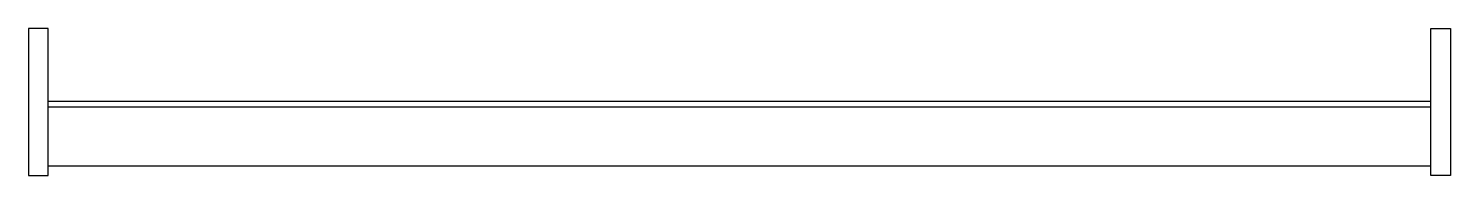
# Model space of a CAD drawing. Header units: millimetres. Extents: x 0 to 724, y 0 to 75.
import ezdxf

# ---------------------------------------------------------------- set-up
doc = ezdxf.new("R2010")
doc.units = ezdxf.units.MM
doc.layers.add('0-08_材质填充', color=251, linetype='Continuous')

msp = doc.modelspace()

# ---------------------------------------------------------------- linework, layer by layer
at = {"layer": '0-08_材质填充', "color": 2, "ltscale": 0.05}
for p, q in [((10, 38), (714, 38)), ((10, 35), (714, 35)), ((10, 5), (714, 5))]:
    msp.add_line(p, q, dxfattribs=at)
for points in [[(0, 0), (10, 0), (10, 75), (0, 75)], [(724, 0), (714, 0), (714, 75), (724, 75)]]:
    msp.add_lwpolyline(points, close=True, dxfattribs=at)

doc.saveas('drawing.dxf')
